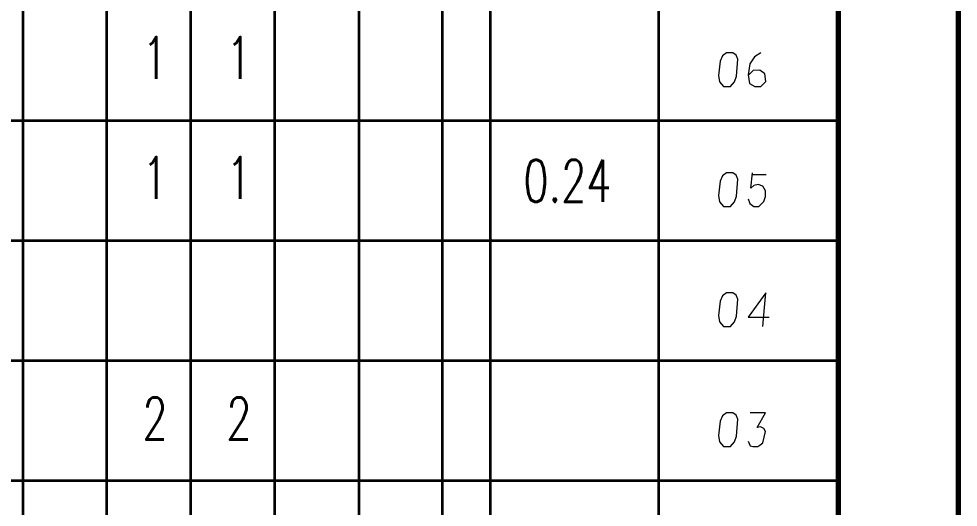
# Model space of a CAD drawing. Header units: millimetres. Extents: x 1333 to 104182, y -62616 to -5704.
# Drawn here: x 49636 to 49714.3, y -62424.5 to -62383.8 of the extents above; entities that cross this region are included whole.
import ezdxf
from ezdxf.enums import TextEntityAlignment as Align

# ---------------------------------------------------------------- set-up
doc = ezdxf.new("R2010")
doc.units = ezdxf.units.MM
doc.header["$LTSCALE"] = 0.5
for name, color, linetype in [('08', 1, 'Continuous'), ('11', 3, 'Continuous'), ('SHM_LABEL', 40, 'Continuous')]:
    doc.layers.add(name, color=color, linetype=linetype)
doc.layers.add('\\M+1907D\\M+19867\\M+195E2\\M+18F95\\M+190FC', color=7, linetype='Continuous', plot=False)
doc.styles.get("Standard").update_dxf_attribs({"font": 'simplex.shx'})

# ---------------------------------------------------------------- blocks, each defined once
blk = doc.blocks.new('999')
at = {"color": 7, "lineweight": 70}
for p, q in [((75924.98, -10161.12), (75924.98, -11943.12)), ((75894.98, -10191.12), (75894.98, -11913.12))]:
    blk.add_line(p, q, dxfattribs=at)
at = {"color": 7, "lineweight": 35, "ltscale": 0.25}
for p, q in [((75807.98, -11301.12), (75807.98, -11061.12)), ((75807.98, -11301.12), (75807.98, -11151.12)), ((75690.98, -11241.12), (75690.98, -11271.12)), ((75690.98, -11241.12), (75690.98, -11271.12)), ((75711.98, -11271.12), (75711.98, -11241.12)), ((75711.98, -11271.12), (75711.98, -11241.12)), ((75732.98, -11271.12), (75732.98, -11241.12)), ((75732.98, -11271.12), (75732.98, -11241.12)), ((75753.98, -11271.12), (75753.98, -11241.12)), ((75753.98, -11271.12), (75753.98, -11241.12)), ((75774.98, -11241.12), (75774.98, -11271.12)), ((75774.98, -11241.12), (75774.98, -11271.12)), ((75795.98, -11271.12), (75795.98, -11241.12)), ((75795.98, -11271.12), (75795.98, -11241.12)), ((75849.98, -11241.12), (75849.98, -11271.12)), ((75894.98, -11271.12), (75894.98, -11241.12)), ((75690.98, -11271.12), (75690.98, -11301.12)), ((75690.98, -11271.12), (75690.98, -11301.12)), ((75711.98, -11301.12), (75711.98, -11271.12)), ((75711.98, -11301.12), (75711.98, -11271.12)), ((75732.98, -11301.12), (75732.98, -11271.12)), ((75732.98, -11301.12), (75732.98, -11271.12)), ((75753.98, -11301.12), (75753.98, -11271.12)), ((75753.98, -11301.12), (75753.98, -11271.12)), ((75774.98, -11271.12), (75774.98, -11301.12)), ((75774.98, -11271.12), (75774.98, -11301.12)), ((75795.98, -11301.12), (75795.98, -11271.12)), ((75795.98, -11301.12), (75795.98, -11271.12)), ((75807.98, -11301.12), (75807.98, -11271.12)), ((75807.98, -11301.12), (75807.98, -11271.12)), ((75849.98, -11271.12), (75849.98, -11301.12)), ((75894.98, -11301.12), (75894.98, -11271.12)), ((75690.98, -11301.12), (75690.98, -11331.12)), ((75690.98, -11301.12), (75690.98, -11331.12)), ((75711.98, -11391.12), (75711.98, -11301.12)), ((75711.98, -11331.12), (75711.98, -11301.12)), ((75711.98, -11331.12), (75711.98, -11301.12)), ((75732.98, -11391.12), (75732.98, -11301.12)), ((75732.98, -11331.12), (75732.98, -11301.12)), ((75732.98, -11331.12), (75732.98, -11301.12)), ((75753.98, -11391.12), (75753.98, -11301.12)), ((75753.98, -11331.12), (75753.98, -11301.12)), ((75753.98, -11331.12), (75753.98, -11301.12)), ((75774.98, -11301.12), (75774.98, -11391.12)), ((75774.98, -11301.12), (75774.98, -11331.12)), ((75774.98, -11301.12), (75774.98, -11331.12)), ((75795.98, -11331.12), (75795.98, -11301.12)), ((75795.98, -11331.12), (75795.98, -11301.12)), ((75807.98, -11331.12), (75807.98, -11301.12)), ((75807.98, -11331.12), (75807.98, -11301.12)), ((75849.98, -11301.12), (75849.98, -11331.12)), ((75894.98, -11331.12), (75894.98, -11301.12)), ((75690.98, -11331.12), (75690.98, -11391.12)), ((75795.98, -11391.12), (75795.98, -11331.12)), ((75795.98, -11361.12), (75795.98, -11331.12)), ((75807.98, -11391.12), (75807.98, -11331.12)), ((75807.98, -11361.12), (75807.98, -11331.12)), ((75849.98, -11331.12), (75849.98, -11361.12)), ((75894.98, -11361.12), (75894.98, -11331.12)), ((75849.98, -11361.12), (75849.98, -11391.12)), ((75894.98, -11391.12), (75894.98, -11361.12))]:
    blk.add_line(p, q, dxfattribs=at)
at = {"color": 7, "lineweight": 35}
for p, q in [((75894.98, -11271.12), (75474.98, -11271.12)), ((75894.98, -11301.12), (75474.98, -11301.12)), ((75894.98, -11331.12), (75474.98, -11331.12)), ((75894.98, -11361.12), (75474.98, -11361.12))]:
    blk.add_line(p, q, dxfattribs=at)
at = {"color": 7, "lineweight": 13}
for points in [[(75868.02, -11262.57), (75868.97, -11261.42), (75869.49, -11259.95), (75869.81, -11255.75), (75869.39, -11254.7), (75868.55, -11254.17), (75866.97, -11254.17), (75866.03, -11254.91), (75865.4, -11256.27), (75864.98, -11259.84), (75865.29, -11261.42), (75866.24, -11262.57)], [(75868.02, -11292.57), (75868.97, -11291.42), (75869.49, -11289.95), (75869.81, -11285.75), (75869.39, -11284.7), (75868.55, -11284.17), (75866.97, -11284.17), (75866.03, -11284.91), (75865.4, -11286.27), (75864.98, -11289.84), (75865.29, -11291.42), (75866.24, -11292.57)], [(75868.02, -11322.57), (75868.97, -11321.42), (75869.49, -11319.95), (75869.81, -11315.75), (75869.39, -11314.7), (75868.55, -11314.17), (75866.97, -11314.17), (75866.03, -11314.91), (75865.4, -11316.27), (75864.98, -11319.84), (75865.29, -11321.42), (75866.24, -11322.57)], [(75868.02, -11352.57), (75868.97, -11351.42), (75869.49, -11349.95), (75869.81, -11345.75), (75869.39, -11344.7), (75868.55, -11344.17), (75866.97, -11344.17), (75866.03, -11344.91), (75865.4, -11346.27), (75864.98, -11349.84), (75865.29, -11351.42), (75866.24, -11352.57)]]:
    blk.add_lwpolyline(points, close=True, dxfattribs=at)
for points in [[(75875.58, -11254.17), (75874.01, -11255.12), (75872.85, -11256.9), (75872.43, -11259.63), (75872.75, -11261.84), (75874.11, -11262.57), (75875.58, -11262.57), (75876.84, -11261.31), (75876.63, -11259.42), (75875.37, -11258.48), (75873.69, -11258.58), (75872.54, -11259.74)], [(75872.43, -11290.68), (75872.85, -11291.84), (75873.8, -11292.57), (75875.06, -11292.57), (75876.32, -11291.31), (75876.74, -11290.05), (75876.74, -11288.69), (75876.11, -11287.53), (75874.95, -11287.11), (75873.8, -11287.32), (75873.06, -11287.95), (75873.48, -11284.17)], [(75873.48, -11284.59), (75876.95, -11284.59)], [(75876.11, -11322.57), (75876.53, -11317.85), (75876.84, -11314.17), (75872.43, -11320.26), (75877.68, -11320.26)], [(75872.43, -11351.21), (75872.64, -11351.84), (75872.96, -11352.36), (75873.59, -11352.57), (75874.85, -11352.57), (75875.37, -11352.26), (75876.11, -11351.63), (75876.74, -11348.79), (75876.32, -11348.06), (75875.48, -11347.64), (75874.64, -11347.85), (75876.74, -11344.17), (75872.96, -11344.17)]]:
    blk.add_lwpolyline(points, dxfattribs=at)

msp = doc.modelspace()

# ---------------------------------------------------------------- linework, layer by layer
at = {"color": 3}
msp.add_lwpolyline([(48873.32, -62022.279), (49714.32, -62022.279), (49714.32, -62616.279), (48873.32, -62616.279)], close=True, dxfattribs=at)
at = {"layer": '11'}
msp.add_lwpolyline([(48873.32, -62022.279), (49714.32, -62022.279), (49714.32, -62616.279), (48873.32, -62616.279)], close=True, dxfattribs=at)
at = {"layer": '\\M+1907D\\M+19867\\M+195E2\\M+18F95\\M+190FC'}
msp.add_circle((49675.32, -62402.224), 0.055, dxfattribs=at)

# ---------------------------------------------------------------- block references
at = {"layer": '08', "color": 55, "xscale": 0.3333333333430346, "yscale": 0.3333333333284827, "zscale": 0.3333333333333333}
msp.add_blockref('999', (24405.994, -58635.239), dxfattribs=at)

# ---------------------------------------------------------------- texts
at = {"layer": 'SHM_LABEL', "width": 0.7}
for s, p in [('1', (49647.33, -62387.05)), ('1', (49654.33, -62387.05)), ('1', (49647.33, -62397.05)), ('1', (49654.33, -62397.05)), ('0.24', (49681.73, -62397.301)), ('2', (49647.33, -62417.105)), ('2', (49654.33, -62417.105))]:
    msp.add_text(s, height=3.5, dxfattribs=at).set_placement(p, align=Align.MIDDLE_CENTER)

doc.saveas('drawing.dxf')
